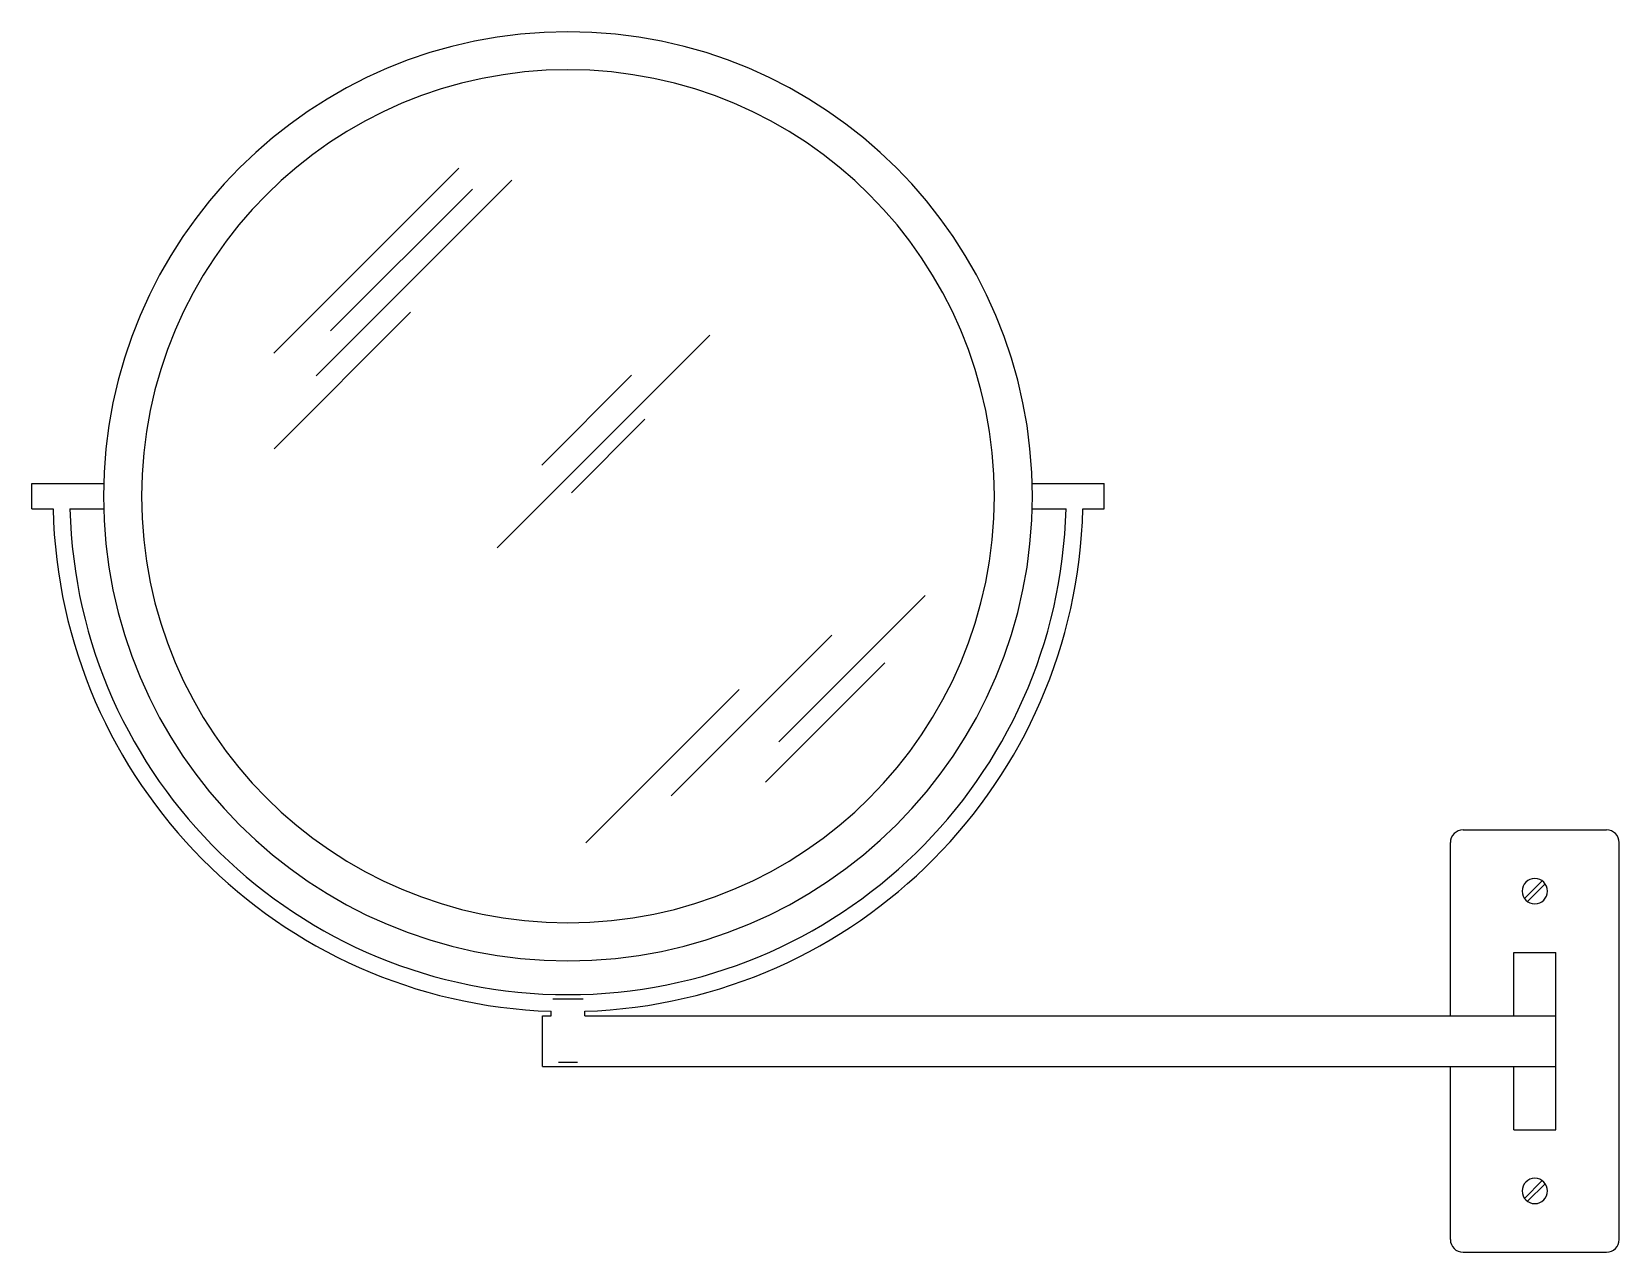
# Model space of a CAD drawing. Extents: x -0.236 to 0.212, y -73.232 to -72.887.
import ezdxf

# ---------------------------------------------------------------- set-up
doc = ezdxf.new("R2010")
doc.units = 0
doc.header["$LTSCALE"] = 0.133702
doc.header["$MEASUREMENT"] = 0
doc.linetypes.add('CONTINU', pattern=[0])
doc.layers.get('0').update_dxf_attribs({"linetype": 'CONTINUOUS'})

msp = doc.modelspace()

# ---------------------------------------------------------------- linework, layer by layer
at = {"linetype": 'CONTINU'}
for points in [[(-0.08487, -72.88669, 1), (-0.08487, -73.14932)], [(-0.08487, -73.14932, 1), (-0.08487, -72.88669)], [(-0.08487, -72.89744, 1), (-0.08487, -73.13858)], [(-0.08487, -73.13858, 1), (-0.08487, -72.89744)], [(-0.23047, -73.02159, 0.397504), (-0.08965, -73.16357)], [(-0.22569, -73.02159, 0.974891), (0.05595, -73.02159)], [(-0.0801, -73.16357, 0.397504), (0.06072, -73.02159)], [(0.16821, -73.11232, 0.414215), (0.16462, -73.1159)], [(0.21237, -73.1159, 0.414215), (0.20879, -73.11232)], [(0.1885, -73.12604, 1), (0.1885, -73.13321)], [(0.1885, -73.13321, 1), (0.1885, -73.12604)], [(0.1885, -73.2108, 1), (0.1885, -73.21796)], [(0.1885, -73.21796, 1), (0.1885, -73.2108)], [(0.16462, -73.22811, 0.414212), (0.16821, -73.23169)], [(0.20879, -73.23169, 0.414212), (0.21237, -73.22811)]]:
    msp.add_lwpolyline(points, format="xyb", dxfattribs=at)
for points in [[(-0.16803, -72.97756), (-0.11577, -72.92529)], [(-0.15602, -72.98398), (-0.10071, -72.92868)], [(-0.15199, -72.97127), (-0.1119, -72.93119)], [(-0.16792, -73.00456), (-0.12936, -72.966)], [(-0.10489, -73.0326), (-0.04476, -72.97247)], [(-0.0923, -73.00917), (-0.06692, -72.9838)], [(-0.08391, -73.01705), (-0.06311, -72.99624)], [(-0.23648, -73.02159), (-0.23648, -73.01443)], [(-0.23648, -73.01443), (-0.21614, -73.01443)], [(0.04639, -73.01443), (0.06673, -73.01443)], [(0.06673, -73.02159), (0.06673, -73.01443)], [(-0.23648, -73.02159), (-0.23047, -73.02159)], [(-0.22569, -73.02159), (-0.21614, -73.02159)], [(0.04639, -73.02159), (0.05595, -73.02159)], [(0.06072, -73.02159), (0.06673, -73.02159)], [(-0.02524, -73.08741), (0.01612, -73.04606)], [(-0.05566, -73.10266), (-0.01025, -73.05724)], [(-0.02906, -73.09882), (0.00469, -73.06508)], [(-0.07985, -73.11601), (-0.03647, -73.07262)], [(0.16821, -73.11232), (0.20879, -73.11232)], [(0.16462, -73.16484), (0.16462, -73.1159)], [(0.21237, -73.22811), (0.21237, -73.1159)], [(0.18558, -73.1317), (0.19057, -73.12671)], [(0.18642, -73.13254), (0.19142, -73.12755)], [(0.18253, -73.16484), (0.18253, -73.14694)], [(0.18253, -73.14694), (0.19447, -73.14694)], [(0.19447, -73.19707), (0.19447, -73.14694)], [(-0.08965, -73.16484), (-0.08965, -73.16357)], [(-0.08916, -73.16007), (-0.08059, -73.16007)], [(-0.0801, -73.16484), (-0.0801, -73.16357)], [(-0.09204, -73.17917), (-0.09204, -73.16484)], [(-0.09204, -73.16484), (-0.08965, -73.16484)], [(-0.0801, -73.16484), (0.19447, -73.16484)], [(-0.09204, -73.17917), (0.19447, -73.17917)], [(-0.08754, -73.17797), (-0.0822, -73.17797)], [(0.16462, -73.22811), (0.16462, -73.17917)], [(0.18253, -73.19707), (0.18253, -73.17917)], [(0.18253, -73.19707), (0.19447, -73.19707)], [(0.18558, -73.21646), (0.19057, -73.21146)], [(0.18642, -73.2173), (0.19142, -73.21231)], [(0.16821, -73.23169), (0.20879, -73.23169)]]:
    msp.add_lwpolyline(points, dxfattribs=at)

doc.saveas('drawing.dxf')
